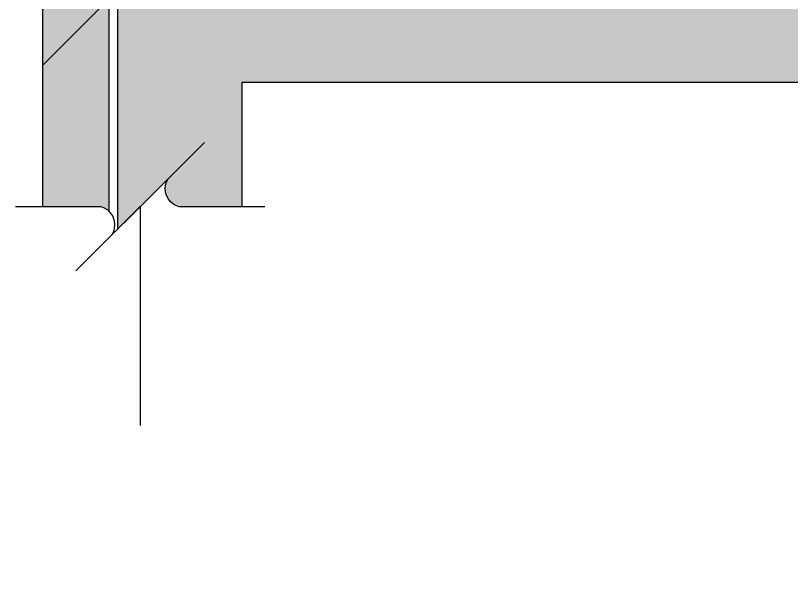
# Model space of a CAD drawing. Header units: millimetres. Extents: x -1379 to 1385823, y -4884429 to 548763.
# Drawn here: x 725082 to 726951, y -2336841 to -2335490 of the extents above; entities that cross this region are included whole.
import ezdxf
from ezdxf.xclip import XClip

# ---------------------------------------------------------------- set-up
doc = ezdxf.new("R2010")
doc.units = ezdxf.units.MM
doc.header["$XCLIPFRAME"] = 0
doc.set_wipeout_variables(frame=1)
for name, color, linetype in [('000 - 0_SYM_DWG_BREAKER_DEF_SUB', 7, 'Continuous'), ('000 - 0_SYM_DWG_BREAKER_MAIN_COLOR_1', 7, 'Continuous'), ('000 - 0_SYM_DWG_BREAKER_WIPEOUT_', 7, 'Continuous'), ('000 - CONCRETE_COL_CUT_COLOR_1', 7, 'Continuous'), ('000 - CONCRETE_COL_CUT_COLOR_5', 7, 'Continuous'), ('000 - CONCRETE_COL_HATCH_', 7, 'Continuous'), ('000 - CONCRETE_COL_WIPEOUT_', 7, 'Continuous'), ('000 - CONCRETE_PRECAST_HATCH_', 7, 'Continuous'), ('000 - CONCRETE_PRECAST_MAIN_COLOR_4', 7, 'Continuous'), ('000 - CONCRETE_PRECAST_WIPEOUT_', 7, 'Continuous'), ('000 - EXISTING_PRECAST_CUT_COLOR_4', 7, 'Continuous')]:
    doc.layers.add(name, color=color, linetype=linetype)

# ---------------------------------------------------------------- blocks, each defined once
blk = doc.blocks.new('*U3523')
at = {"layer": '000 - CONCRETE_PRECAST_HATCH_'}
h = blk.add_hatch(dxfattribs=at)
h.set_pattern_fill('AR-CONC', scale=0.04)
h.set_pattern_definition([(50, (-321.807, -990006.8257), (7.28738676, -0.63756342), [0.762, -8.382]), (355, (-321.807, -990006.826), (-1.409736857, 7.64227381), [0.6096, -6.705623367]), (100.4514447, (-321.2, -990006.879), (5.877649884, 7.004710076), [0.64760035, -7.123609784]), (46.1842, (-321.807, -990004.794), (10.843161636, -1.68169312), [1.143, -12.573]), (96.6355576, (-320.904, -990004.934), (9.49616536, 9.89704498), [0.97140093, -10.68542433]), (351.1841512, (-321.807, -990004.794), (9.49616536, 9.89704498), [0.91439868, -10.05838928]), (21, (-320.791, -990005.3017), (6.06457565, -4.090607927), [0.762, -8.382]), (326, (-320.791, -990005.302), (2.472081134, 7.367518645), [0.6096, -6.7056]), (71.451445, (-320.286, -990005.6426), (8.53665677, 3.276910755), [0.64760035, -7.123597504]), (37.5, (-321.8073, -990006.8257), (0.12354413, 3.382201555), [0, -6.62432, 0, -6.8072, 0, -6.731]), (7.5, (-321.8073, -990006.8257), (2.6727865, 4.007222993), [0, -3.88112, 0, -6.47192, 0, -2.5654]), (327.5, (-324.073, -990006.8257), (5.423623807, -0.22914976), [0, -2.54, 0, -7.9248, 0, -10.5156]), (317.5, (-325.089, -990006.8257), (5.925167255, 1.017059641), [0, -3.302, 0, -5.26288, 0, -7.4676])])
h.paths.add_polyline_path([(0, 0), (-160.9, 0), (-160.9, -3050), (0, -3050)])
h = blk.add_hatch(dxfattribs=at)
h.set_pattern_fill('ANSI31', scale=0.5)
h.set_pattern_definition([(45, (-321.8, -990006.8), (-841.899, 841.899), [])])
h.paths.add_polyline_path([(0, 0), (-160.9, 0), (-160.9, -3050), (0, -3050)])
at = {"layer": '000 - CONCRETE_PRECAST_MAIN_COLOR_4', "color": 7, "lineweight": -2}
blk.add_lwpolyline([(0, 0), (-160.9, 0), (-160.9, -3050), (0, -3050), (0, -3050), (0, -3050), (0, -3050), (0, -3050), (0, -3050), (0, -3050), (0, -3050), (0, -3050), (0, -3050), (0, -3050), (0, -3050), (0, -3050), (0, -3050), (0, -3050), (0, -3050), (0, -3050), (0, -3050), (0, -3050), (0, -3050), (0, -3050), (0, -3050), (0, -3050), (0, -3050), (0, -3050), (0, -3050), (0, -3050), (0, -3050), (0, -3050), (0, -3050), (0, -3050), (0, -3050), (0, -3050), (0, -3050), (0, -3050), (0, -3050), (0, -3050), (0, -3050), (0, -3050), (0, -3050), (0, -3050), (0, -3050), (0, -3050), (0, -3050), (0, -3050)], close=True, dxfattribs=at)
blk = doc.blocks.new('*U2519')
at = {"layer": '000 - CONCRETE_COL_HATCH_'}
h = blk.add_hatch(dxfattribs=at)
h.set_pattern_fill('AR-CONC', scale=0.04)
h.set_pattern_definition([(50, (31080, -878405.886), (7.28738676, -0.63756342), [0.762, -8.382]), (355, (31080, -878405.886), (-1.40973686, 7.64227381), [0.6096, -6.705623367]), (100.4514447, (31080.607, -878405.939), (5.877649884, 7.004710076), [0.64760035, -7.123609784]), (46.1842, (31080, -878403.854), (10.84316164, -1.68169312), [1.143, -12.573]), (96.6355576, (31080.904, -878403.994), (9.49616536, 9.89704498), [0.97140093, -10.68542433]), (351.1841512, (31080, -878403.854), (9.49616536, 9.89704498), [0.91439868, -10.05838928]), (21, (31081.016, -878404.362), (6.06457565, -4.090607927), [0.762, -8.382]), (326, (31081.016, -878404.362), (2.472081134, 7.367518645), [0.6096, -6.7056]), (71.451445, (31081.5214, -878404.703), (8.53665677, 3.276910755), [0.64760035, -7.123597504]), (37.5, (31080, -878405.886), (0.12354413, 3.382201555), [0, -6.62432, 0, -6.8072, 0, -6.731]), (7.5, (31080, -878405.886), (2.6727865, 4.007222993), [0, -3.88112, 0, -6.47192, 0, -2.5654]), (327.5, (31077.7343, -878405.886), (5.423623807, -0.22914976), [0, -2.54, 0, -7.9248, 0, -10.5156]), (317.5, (31076.7183, -878405.886), (5.925167255, 1.017059641), [0, -3.302, 0, -5.26288, 0, -7.4676])])
h.paths.add_polyline_path([(0, 0), (-250, 0), (-250, -6150), (50, -6150), (50, -500), (2285, -500), (2285, -900), (2585, -900), (2585, -500), (5285, -500), (5285, -900), (5585, -899.1), (5585, -300), (0, -300)])
at = {"layer": '000 - CONCRETE_COL_CUT_COLOR_1', "color": 7, "lineweight": -2}
for points in [[(-250, 0), (-250, -6150)], [(50, -6150), (50, -500), (2285, -500), (2285, -900), (2585, -900), (2585, -500), (5285, -500)]]:
    blk.add_lwpolyline(points, dxfattribs=at)
blk = doc.blocks.new('C-1-IV01-AR-2552-01-B_20260626-134646_SECTION_B-1_ST')
at = {"layer": '000 - CONCRETE_COL_CUT_COLOR_5', "color": 7}
blk.add_blockref('*U2519', (-15895, 109825), dxfattribs=at)
at = {"layer": '000 - EXISTING_PRECAST_CUT_COLOR_4', "color": 7}
blk.add_blockref('*U3523', (-16165, 109825), dxfattribs=at)
blk = doc.blocks.new('*U3410')
at = {"color": 7}
blk.add_wipeout([(21.091, -12), (0, -12), (0.005, -3.75), (-0.114, -3.434), (-0.289, -3.147), (-0.515, -2.896), (-0.784, -2.693), (-1.085, -2.543), (-1.41, -2.452), (-1.746, -2.424), (-2.081, -2.458), (-2.404, -2.555), (-2.703, -2.71), (0, 0), (2.687, 2.694), (2.388, 2.545), (2.067, 2.454), (1.734, 2.424), (1.402, 2.456), (1.081, 2.549), (0.783, 2.699), (0.518, 2.903), (0.295, 3.151), (0.122, 3.437), (0.005, 3.75), (0, 12), (21.091, 12), (21.096, 3.75), (21.213, 3.437), (21.386, 3.151), (21.609, 2.903), (21.874, 2.699), (22.172, 2.549), (22.492, 2.456), (22.825, 2.424), (23.157, 2.454), (23.479, 2.545), (23.778, 2.694), (21.091, 0), (18.387, -2.71), (18.687, -2.555), (19.01, -2.458), (19.345, -2.424), (19.681, -2.452), (20.005, -2.543), (20.307, -2.693), (20.576, -2.896), (20.802, -3.147), (20.977, -3.434), (21.096, -3.75)], dxfattribs=at).dxf.layer = '000 - 0_SYM_DWG_BREAKER_WIPEOUT_'
at = {"layer": '000 - 0_SYM_DWG_BREAKER_DEF_SUB', "color": 7}
blk.add_line((0, 0), (21.091, 0), dxfattribs=at)
at = {"layer": '000 - 0_SYM_DWG_BREAKER_MAIN_COLOR_1', "color": 7, "linetype": 'ByBlock', "lineweight": -2}
blk.add_line((-6.179, -6.195), (6.179, 6.195), dxfattribs=at)
blk.add_lwpolyline([(0, -12), (0.005, -3.75), (-0.114, -3.434), (-0.289, -3.147), (-0.515, -2.896), (-0.784, -2.693), (-1.085, -2.543), (-1.41, -2.452), (-1.746, -2.424), (-2.081, -2.458), (-2.404, -2.555), (-2.703, -2.71), (0, 0), (2.687, 2.694), (2.388, 2.545), (2.067, 2.454), (1.734, 2.424), (1.402, 2.456), (1.081, 2.549), (0.783, 2.699), (0.518, 2.903), (0.295, 3.151), (0.122, 3.437), (0.005, 3.75), (0, 12)], dxfattribs=at)
blk.add_point((0, 0), dxfattribs=at)

msp = doc.modelspace()

# ---------------------------------------------------------------- block references
at = {"color": 7}
ref = msp.add_blockref('C-1-IV01-AR-2552-01-B_20260626-134646_SECTION_B-1_ST', (741472.6, -2444975.4), dxfattribs=at)
XClip(ref).set_block_clipping_path([(-16653.6869159518, 108775.2423949284), (-11239.8847134612, 115146.274928465)])

# ---------------------------------------------------------------- next in the draw order: block references
at = {"color": 7, "xscale": 25, "yscale": -25, "zscale": 25, "rotation": 270}
msp.add_blockref('*U3410', (725382.1, -2335950.4), dxfattribs=at)

doc.saveas('drawing.dxf')
